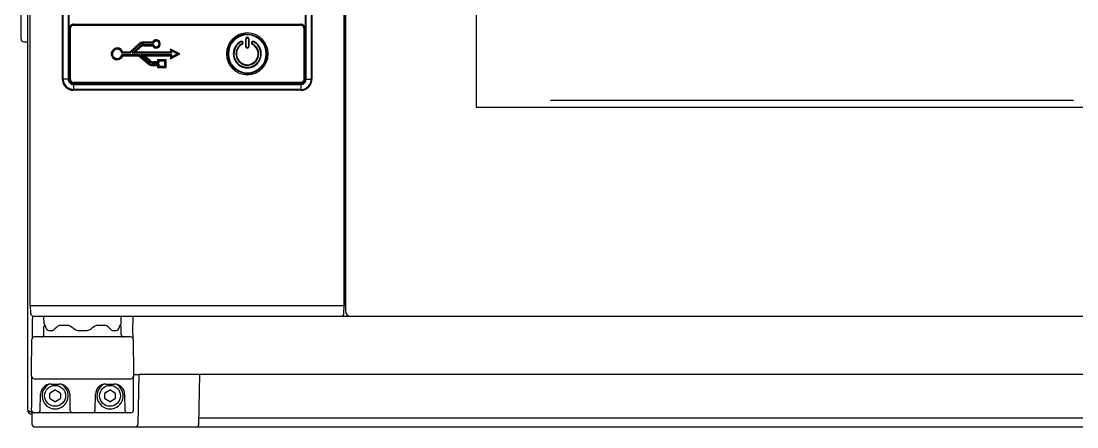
# Model space of a CAD drawing. Header units: millimetres. Extents: x -16733 to -11990, y 4098 to 7122.
# Drawn here: x -13988.5 to -13584.8, y 5611.4 to 5766.7 of the extents above; entities that cross this region are included whole.
import ezdxf

# ---------------------------------------------------------------- set-up
doc = ezdxf.new("R2010")
doc.units = ezdxf.units.MM
doc.header["$LTSCALE"] = 346.5
doc.layers.get('0').update_dxf_attribs({"linetype": 'CONTINUOUS'})
doc.layers.add('GEOM', color=7, linetype='CONTINUOUS')

msp = doc.modelspace()

# ---------------------------------------------------------------- linework, layer by layer
at = {"color": 7, "linetype": 'Continuous'}
for p, q in [((-13986.04, 6016.1), (-13986.04, 5618)), ((-13985.04, 5657.8), (-13985.04, 6013.8)), ((-13865.04, 5657.8), (-13865.04, 6013.8)), ((-13864.54, 6015.8), (-13864.54, 5655.8)), ((-13814.54, 5937.8), (-13814.54, 5733.8)), ((-13865.04, 5769.8), (-13865.04, 5657.8)), ((-13814.54, 5733.8), (-13557.54, 5733.8)), ((-13985.04, 5657.8), (-13865.04, 5657.8)), ((-13984.88, 5654.79), (-13984.91, 5657.8)), ((-13983.53, 5657.8), (-13865.04, 5657.8)), ((-13865.09, 5654.78), (-13865.04, 5657.8)), ((-13984.25, 5653.87), (-13984.27, 5651.65)), ((-13983.88, 5653.8), (-13388.09, 5653.8)), ((-13979.74, 5650.79), (-13979.79, 5653.8)), ((-13950.34, 5650.79), (-13950.29, 5653.8)), ((-13945.83, 5653.8), (-13945.8, 5650.78)), ((-13984.3, 5648.95), (-13984.31, 5647.82)), ((-13984.29, 5650.24), (-13984.3, 5648.95)), ((-13984.27, 5651.65), (-13984.29, 5650.24)), ((-13979.79, 5648.3), (-13979.79, 5649.8)), ((-13979.44, 5650.33), (-13979.42, 5650.27)), ((-13979.36, 5650.14), (-13979.32, 5650.03)), ((-13979.03, 5649.31), (-13978.88, 5649)), ((-13978.88, 5649), (-13978.67, 5648.67)), ((-13978.88, 5649), (-13978.88, 5649)), ((-13978.67, 5648.67), (-13978.31, 5648.39)), ((-13976.05, 5648.49), (-13976.05, 5648.49)), ((-13955.57, 5649.92), (-13955.74, 5650.05)), ((-13955.09, 5649.5), (-13955.57, 5649.92)), ((-13954.04, 5648.49), (-13954.04, 5648.49)), ((-13951.2, 5649), (-13951.06, 5649.3)), ((-13951.2, 5649), (-13951.2, 5649)), ((-13950.65, 5650.3), (-13950.6, 5650.41)), ((-13950.6, 5650.41), (-13950.58, 5650.43)), ((-13950.29, 5648.3), (-13950.29, 5649.8)), ((-13945.79, 5649.6), (-13945.8, 5650.78)), ((-13945.78, 5648.53), (-13945.79, 5649.6)), ((-13945.76, 5647.37), (-13945.78, 5648.53)), ((-13984.54, 5631.8), (-13984.43, 5644.81)), ((-13984.34, 5645.54), (-13984.35, 5645.17)), ((-13984.32, 5646.87), (-13984.34, 5646.11)), ((-13984.34, 5646.11), (-13984.34, 5645.54)), ((-13984.31, 5647.82), (-13984.32, 5646.87)), ((-13946.65, 5645.8), (-13983.43, 5645.8)), ((-13979.79, 5646.8), (-13979.79, 5648.3)), ((-13978.31, 5648.39), (-13977.91, 5648.3)), ((-13977.91, 5648.3), (-13976.4, 5648.3)), ((-13976.32, 5648.31), (-13976.4, 5648.3)), ((-13966.87, 5648.34), (-13966.34, 5648.3)), ((-13966.34, 5648.3), (-13963.74, 5648.3)), ((-13963.74, 5648.3), (-13963.23, 5648.34)), ((-13953.68, 5648.3), (-13953.77, 5648.31)), ((-13953.69, 5648.3), (-13952.18, 5648.3)), ((-13952.18, 5648.3), (-13951.78, 5648.39)), ((-13950.29, 5646.8), (-13950.29, 5648.3)), ((-13945.75, 5646.6), (-13945.76, 5647.37)), ((-13945.75, 5645.98), (-13945.75, 5646.6)), ((-13945.74, 5645.5), (-13945.75, 5645.98)), ((-13945.73, 5645.17), (-13945.74, 5645.5)), ((-13945.65, 5644.81), (-13945.54, 5631.8)), ((-13984.52, 5630.73), (-13984.54, 5631.8)), ((-13984.54, 5630.78), (-13984.54, 5618.8)), ((-13984.52, 5630.67), (-13984.52, 5630.73)), ((-13983.52, 5629.8), (-13946.56, 5629.8)), ((-13945.54, 5631.8), (-13945.56, 5630.73)), ((-13945.56, 5630.73), (-13945.56, 5630.67)), ((-13945.55, 5631.4), (-13943.54, 5631.4)), ((-13945.54, 5618.8), (-13945.54, 5630.78)), ((-13943.54, 5631.4), (-13943.87, 5612.38)), ((-13428.54, 5631.4), (-13943.54, 5631.4)), ((-13920.52, 5612.38), (-13920.19, 5631.4)), ((-13977.29, 5624.6), (-13975.79, 5625.46)), ((-13977.11, 5627.8), (-13973.97, 5627.8)), ((-13975.29, 5625.46), (-13973.79, 5624.6)), ((-13956.29, 5624.6), (-13954.79, 5625.46)), ((-13956.11, 5627.8), (-13952.97, 5627.8)), ((-13954.29, 5625.46), (-13952.79, 5624.6)), ((-13981.22, 5617.78), (-13981.11, 5623.87)), ((-13977.54, 5622.43), (-13977.54, 5624.16)), ((-13975.79, 5621.13), (-13977.29, 5622)), ((-13973.79, 5622), (-13975.29, 5621.13)), ((-13973.54, 5624.16), (-13973.54, 5622.43)), ((-13969.97, 5623.87), (-13969.87, 5617.78)), ((-13960.22, 5617.78), (-13960.11, 5623.87)), ((-13956.54, 5622.43), (-13956.54, 5624.16)), ((-13954.79, 5621.13), (-13956.29, 5622)), ((-13952.79, 5622), (-13954.29, 5621.13)), ((-13952.54, 5624.16), (-13952.54, 5622.43)), ((-13948.97, 5623.87), (-13948.87, 5617.78)), ((-13984.52, 5617.78), (-13984.54, 5618.8)), ((-13984.41, 5616.87), (-13984.38, 5612.39)), ((-13983.52, 5616.8), (-13984.24, 5616.8)), ((-13983.56, 5616.8), (-13983.52, 5616.8)), ((-13968.9, 5616.8), (-13983.52, 5616.8)), ((-13968.89, 5616.8), (-13970.37, 5616.8)), ((-13947.9, 5616.8), (-13968.87, 5616.8)), ((-13959.72, 5616.8), (-13961.22, 5616.8)), ((-13948.44, 5616.8), (-13949.37, 5616.8)), ((-13946.56, 5616.8), (-13947.87, 5616.8)), ((-13945.56, 5617.78), (-13945.54, 5618.8)), ((-13945.56, 5617.78), (-13945.56, 5617.78)), ((-13451.6, 5614.8), (-13920.48, 5614.8)), ((-13983.38, 5611.4), (-13921.52, 5611.4)), ((-13921.52, 5611.4), (-13450.56, 5611.4))]:
    msp.add_line(p, q, dxfattribs=at)
at = {"color": 9, "linetype": 'Continuous'}
for p, q in [((-13972.71, 5744.47), (-13972.71, 5924.32)), ((-13972.49, 5744.48), (-13972.49, 5924.31)), ((-13970.53, 5924.31), (-13970.53, 5744.48)), ((-13970.25, 5924.31), (-13970.25, 5744.48)), ((-13879.83, 5744.48), (-13879.83, 5924.31)), ((-13879.56, 5744.48), (-13879.56, 5924.31)), ((-13877.6, 5924.31), (-13877.6, 5744.48)), ((-13877.37, 5924.32), (-13877.37, 5744.47)), ((-13970.15, 5744.44), (-13970.15, 5763.85)), ((-13970.15, 5763.85), (-13969.9, 5763.85)), ((-13969.9, 5744.44), (-13969.9, 5763.85)), ((-13969.9, 5763.85), (-13969.81, 5763.77)), ((-13969.79, 5763.77), (-13969.81, 5763.77)), ((-13969.81, 5763.65), (-13969.81, 5763.77)), ((-13969.81, 5744.65), (-13969.81, 5763.65)), ((-13969.74, 5763.77), (-13969.79, 5763.77)), ((-13968.5, 5765.5), (-13881.59, 5765.5)), ((-13968.5, 5765.5), (-13968.5, 5765.25)), ((-13968.5, 5765.25), (-13968.41, 5765.16)), ((-13968.5, 5765.25), (-13881.59, 5765.25)), ((-13968.41, 5765.14), (-13968.41, 5765.16)), ((-13968.41, 5765.16), (-13968.24, 5765.16)), ((-13968.41, 5765.13), (-13968.41, 5765.14)), ((-13968.24, 5765.16), (-13881.84, 5765.16)), ((-13881.84, 5765.16), (-13881.67, 5765.16)), ((-13881.59, 5765.25), (-13881.67, 5765.16)), ((-13881.67, 5765.14), (-13881.67, 5765.16)), ((-13881.67, 5765.13), (-13881.67, 5765.14)), ((-13881.59, 5765.5), (-13881.59, 5765.25)), ((-13880.34, 5763.77), (-13880.29, 5763.77)), ((-13880.29, 5763.77), (-13880.27, 5763.77)), ((-13880.19, 5763.85), (-13880.27, 5763.77)), ((-13880.27, 5763.77), (-13880.27, 5763.65)), ((-13880.27, 5763.65), (-13880.27, 5744.65)), ((-13879.94, 5763.85), (-13880.19, 5763.85)), ((-13880.19, 5763.85), (-13880.19, 5744.44)), ((-13879.94, 5763.85), (-13879.94, 5744.44)), ((-13972.71, 5744.47), (-13972.72, 5744.46)), ((-13971.29, 5744.48), (-13972.49, 5744.48)), ((-13970.53, 5744.48), (-13971.29, 5744.48)), ((-13970.25, 5744.48), (-13970.53, 5744.48)), ((-13970.15, 5744.44), (-13969.9, 5744.44)), ((-13969.9, 5744.44), (-13969.81, 5744.53)), ((-13969.81, 5744.53), (-13969.81, 5744.65)), ((-13969.79, 5744.53), (-13969.81, 5744.53)), ((-13969.74, 5744.53), (-13969.79, 5744.53)), ((-13968.5, 5743.04), (-13968.41, 5743.13)), ((-13968.5, 5742.79), (-13968.5, 5743.04)), ((-13881.59, 5743.04), (-13968.5, 5743.04)), ((-13881.59, 5742.79), (-13968.5, 5742.79)), ((-13968.46, 5742.69), (-13881.62, 5742.69)), ((-13968.46, 5742.69), (-13968.46, 5742.44)), ((-13968.46, 5742.41), (-13968.46, 5741.9)), ((-13968.46, 5742.41), (-13881.63, 5742.41)), ((-13968.46, 5741.9), (-13968.46, 5740.45)), ((-13968.41, 5743.17), (-13968.41, 5743.15)), ((-13968.41, 5743.15), (-13968.41, 5743.13)), ((-13968.24, 5743.13), (-13968.41, 5743.13)), ((-13881.84, 5743.13), (-13968.24, 5743.13)), ((-13881.67, 5743.13), (-13881.84, 5743.13)), ((-13881.67, 5743.17), (-13881.67, 5743.15)), ((-13881.67, 5743.15), (-13881.67, 5743.13)), ((-13881.59, 5743.04), (-13881.67, 5743.13)), ((-13881.62, 5742.69), (-13881.63, 5742.41)), ((-13881.63, 5742.41), (-13881.63, 5741.9)), ((-13881.63, 5741.9), (-13881.63, 5740.45)), ((-13881.59, 5742.79), (-13881.59, 5743.04)), ((-13880.34, 5744.53), (-13880.29, 5744.53)), ((-13880.29, 5744.53), (-13880.27, 5744.53)), ((-13880.27, 5744.65), (-13880.27, 5744.53)), ((-13880.19, 5744.44), (-13880.27, 5744.53)), ((-13879.94, 5744.44), (-13880.19, 5744.44)), ((-13879.83, 5744.48), (-13879.59, 5744.48)), ((-13879.56, 5744.48), (-13878.79, 5744.48)), ((-13878.79, 5744.48), (-13877.6, 5744.48)), ((-13877.37, 5744.47), (-13877.36, 5744.46)), ((-13881.62, 5740.23), (-13968.47, 5740.23)), ((-13968.47, 5740.23), (-13968.47, 5740.22)), ((-13881.63, 5740.45), (-13968.46, 5740.45)), ((-13881.62, 5740.23), (-13881.61, 5740.22))]:
    msp.add_line(p, q, dxfattribs=at)
at = {"color": 2, "linetype": 'Continuous'}
msp.add_line((-13786.04, 5736.4), (-13586.04, 5736.4), dxfattribs=at)
at = {"color": 9, "linetype": 'Continuous'}
for points in [[(-13968.46, 5742.69), (-13968.46, 5742.59), (-13968.46, 5742.5), (-13968.46, 5742.41)], [(-13879.83, 5744.48), (-13879.73, 5744.48), (-13879.64, 5744.48), (-13879.56, 5744.48)]]:
    msp.add_lwpolyline(points, dxfattribs=at)
at = {"color": 7, "linetype": 'Continuous'}
for points in [[(-13979.49, 5650.42), (-13979.5, 5650.44), (-13979.48, 5650.41)], [(-13979.48, 5650.41), (-13979.43, 5650.31), (-13979.36, 5650.14)], [(-13979.32, 5650.03), (-13979.21, 5649.74), (-13979.03, 5649.31)], [(-13976.05, 5648.49), (-13976.14, 5648.41), (-13976.32, 5648.31)], [(-13974.51, 5649.92), (-13975, 5649.49), (-13975.61, 5648.91), (-13976.05, 5648.49)], [(-13973.53, 5650.3), (-13973.94, 5650.24), (-13974.35, 5650.05), (-13974.51, 5649.92)], [(-13968.01, 5648.81), (-13967.57, 5648.56), (-13966.87, 5648.34)], [(-13963.23, 5648.34), (-13962.53, 5648.55), (-13962.07, 5648.81)], [(-13955.74, 5650.05), (-13956.14, 5650.24), (-13956.56, 5650.3)], [(-13954.04, 5648.49), (-13954.48, 5648.93), (-13955.09, 5649.5)], [(-13953.77, 5648.31), (-13953.95, 5648.41), (-13954.04, 5648.49)], [(-13951.78, 5648.39), (-13951.42, 5648.67), (-13951.2, 5649)], [(-13951.06, 5649.3), (-13950.87, 5649.73), (-13950.76, 5650.03)], [(-13950.76, 5650.03), (-13950.72, 5650.13), (-13950.65, 5650.3)]]:
    msp.add_lwpolyline(points, dxfattribs=at)
for points in [[(-13973.53, 5650.3), (-13970.78, 5650.3, -0.153487), (-13969.64, 5649.94), (-13969.02, 5649.51), (-13968.44, 5649.1), (-13968.01, 5648.81)], [(-13962.07, 5648.81), (-13961.66, 5649.09), (-13961.07, 5649.5), (-13960.44, 5649.94, -0.15347), (-13959.3, 5650.3), (-13956.55, 5650.3)]]:
    msp.add_lwpolyline(points, format="xyb", dxfattribs=at)
for centre in [(-13975.54, 5623.3), (-13954.54, 5623.3)]:
    msp.add_circle(centre, 4, dxfattribs=at)
at = {"color": 9, "linetype": 'Continuous'}
for centre, radius, start, end in [((-13968.5, 5763.85), 1.65, 89.9858, 180.0142), ((-13968.49, 5763.85), 1.41, 165.3672, 179.9758), ((-13968.41, 5763.75), 1.41, 90.0882, 108.9329), ((-13968.5, 5763.85), 1.41, 90.0108, 103.7349), ((-13902.04, 5754.15), 8, 0, 180), ((-13881.68, 5763.76), 1.41, 73.6062, 89.9341), ((-13881.58, 5763.85), 1.65, 359.9858, 90.0142), ((-13881.59, 5763.84), 1.41, 75.3672, 89.9758), ((-13881.68, 5763.76), 1.41, 0.0882, 18.9329), ((-13881.59, 5763.85), 1.41, 0.0108, 13.7349), ((-13902.04, 5754.15), 7.25, 0, 180), ((-13902.04, 5754.15), 8, 180, 0), ((-13902.04, 5754.15), 7.25, 180, 0), ((-13968.47, 5744.48), 4.24, 180.0409, 182.4762), ((-13968.45, 5744.48), 4.26, 182.4816, 192.0374), ((-13968.46, 5744.48), 4.25, 192.0486, 197.3202), ((-13968.45, 5744.48), 4.26, 197.3361, 208.4073), ((-13968.46, 5744.49), 4.03, 180.0459, 188.9808), ((-13968.45, 5744.49), 4.03, 188.9758, 241.0408), ((-13968.46, 5744.48), 4.26, 208.4228, 214.2541), ((-13968.46, 5744.48), 4.25, 214.2566, 221.0508), ((-13968.46, 5744.48), 4.26, 221.0569, 227.9454), ((-13968.5, 5744.44), 1.65, 179.9858, 270.0142), ((-13968.49, 5744.44), 1.41, 180.0108, 193.7349), ((-13968.4, 5744.53), 1.41, 180.0882, 198.9329), ((-13968.5, 5744.45), 1.41, 255.3672, 269.9758), ((-13968.41, 5744.54), 1.41, 253.6062, 269.9341), ((-13881.68, 5744.54), 1.41, 270.0882, 288.9329), ((-13881.58, 5744.44), 1.65, 269.9858, 0.0142), ((-13881.59, 5744.45), 1.41, 270.0108, 283.7349), ((-13881.63, 5744.49), 4.03, 278.9758, 351.4052), ((-13881.59, 5744.44), 1.41, 345.3672, 359.9758), ((-13881.63, 5744.48), 4.26, 311.0569, 317.9454), ((-13881.62, 5744.48), 4.25, 317.9545, 324.2272), ((-13881.62, 5744.48), 4.26, 324.2295, 333.0203), ((-13881.63, 5744.48), 4.26, 333.0369, 342.8276), ((-13881.63, 5744.49), 4.03, 351.3986, 359.9555), ((-13881.62, 5744.48), 4.25, 342.8415, 348.0475), ((-13881.63, 5744.48), 4.26, 348.0579, 357.663), ((-13881.61, 5744.48), 4.24, 357.6693, 359.9597), ((-13968.46, 5744.48), 4.25, 227.9545, 234.2272), ((-13968.46, 5744.48), 4.26, 234.2295, 243.0203), ((-13968.46, 5744.48), 4.26, 243.0369, 252.8276), ((-13968.46, 5744.48), 4.25, 252.8415, 258.0475), ((-13968.46, 5744.48), 4.26, 258.0579, 267.663), ((-13968.45, 5744.48), 4.03, 261.3986, 269.9555), ((-13968.46, 5744.47), 4.24, 267.6693, 269.9597), ((-13881.63, 5744.48), 4.03, 270.0459, 278.9808), ((-13881.62, 5744.47), 4.24, 270.0409, 272.4762), ((-13881.62, 5744.48), 4.26, 272.4816, 282.0374), ((-13881.62, 5744.48), 4.25, 282.0486, 287.3202), ((-13881.62, 5744.48), 4.26, 287.3361, 298.4073), ((-13881.62, 5744.48), 4.26, 298.4228, 304.2541), ((-13881.62, 5744.48), 4.25, 304.2566, 311.0508)]:
    msp.add_arc(centre, radius, start, end, dxfattribs=at)
at = {"color": 7, "linetype": 'Continuous'}
for centre, radius, start, end in [((-13902.04, 5754.15), 7.5, 0, 168.75), ((-13902.04, 5754.15), 7.5, 0, 168.75), ((-13902.04, 5754.15), 7.5, 168.75, 180), ((-13902.04, 5754.15), 7.5, 168.75, 180), ((-13902.04, 5754.15), 7.5, 180, 348.75), ((-13902.04, 5754.15), 7.5, 348.75, 0), ((-13902.04, 5754.15), 7.5, 348.75, 0), ((-13983.88, 5654.8), 1, 180.5, 270), ((-13866.09, 5654.8), 1, 270, 359), ((-13862.54, 5655.8), 2, 180, 270), ((-13979.29, 5649.8), 0.5, 105.0723, 180), ((-13979.24, 5650.8), 0.5, 182.9802, 243.6709), ((-13950.79, 5649.8), 0.5, 0, 74.9381), ((-13950.84, 5650.8), 0.5, 296.3289, 359), ((-13983.43, 5644.8), 1, 90, 179.5), ((-13980.79, 5646.8), 1, 270, 0), ((-13949.29, 5646.8), 1, 180, 270), ((-13946.65, 5644.8), 1, 0.5, 90), ((-13983.52, 5630.8), 1, 181, 270), ((-13946.56, 5630.8), 1, 270, 359), ((-13977.11, 5623.8), 4, 90, 179), ((-13975.54, 5623.3), 5, 116.5806, 63.389), ((-13977.04, 5624.16), 0.5, 120, 180), ((-13975.54, 5625.03), 0.5, 60, 120), ((-13973.97, 5623.8), 4, 1, 90), ((-13974.04, 5624.16), 0.5, 0, 60), ((-13956.11, 5623.8), 4, 90, 179), ((-13954.54, 5623.3), 5, 116.5806, 63.389), ((-13956.04, 5624.16), 0.5, 120, 180), ((-13954.54, 5625.03), 0.5, 60, 120), ((-13952.97, 5623.8), 4, 1, 90), ((-13953.04, 5624.16), 0.5, 0, 60), ((-13977.04, 5622.43), 0.5, 180, 240), ((-13975.54, 5621.57), 0.5, 240, 300), ((-13974.04, 5622.43), 0.5, 300, 0), ((-13956.04, 5622.43), 0.5, 180, 240), ((-13954.54, 5621.57), 0.5, 240, 300), ((-13953.04, 5622.43), 0.5, 300, 0), ((-13984.24, 5618), 1.8, 180, 264.6602), ((-13983.52, 5617.8), 1, 181, 267.9321), ((-13983.52, 5617.8), 1.01, 258.7666, 266.3113), ((-13983.52, 5617.78), 0.986, 266.321, 269.9939), ((-13982.22, 5617.8), 1, 270, 359), ((-13968.87, 5617.8), 1, 181, 270), ((-13961.22, 5617.8), 1, 270, 359), ((-13947.87, 5617.8), 1, 181, 270), ((-13946.56, 5617.8), 1, 270, 359), ((-13983.38, 5612.4), 1, 180.5, 270), ((-13944.87, 5612.4), 1, 270, 359), ((-13921.52, 5612.4), 1, 270, 359)]:
    msp.add_arc(centre, radius, start, end, dxfattribs=at)
for centre, major_axis, start_param, end_param in [((-13968.47, 5744.47), (3.01, 3.01), 2.356803, 2.618472), ((-13968.47, 5744.47), (3.01, 3.01), 2.618472, 3.664713), ((-13881.61, 5744.47), (-3.01, 3.01), 2.618472, 3.664713), ((-13881.61, 5744.47), (-3.01, 3.01), 3.664713, 3.926382), ((-13968.47, 5744.47), (3.01, 3.01), 3.664713, 3.926382), ((-13881.61, 5744.47), (-3.01, 3.01), 2.356803, 2.618472)]:
    msp.add_ellipse(centre, major_axis=major_axis, ratio=0.998783, start_param=start_param, end_param=end_param, dxfattribs=at)
at = {"color": 9, "linetype": 'Continuous'}
for points in [[(-13969.85, 5764.21), (-13969.73, 5764.67), (-13969.29, 5765.1), (-13968.83, 5765.21)], [(-13969.81, 5763.77), (-13969.81, 5763.97), (-13969.76, 5764.18), (-13969.67, 5764.36)], [(-13969.67, 5764.36), (-13969.52, 5764.69), (-13969.21, 5764.97), (-13968.86, 5765.09)], [(-13881.28, 5765.11), (-13880.87, 5764.99), (-13880.49, 5764.62), (-13880.35, 5764.22)], [(-13881.23, 5765.21), (-13880.77, 5765.09), (-13880.34, 5764.65), (-13880.23, 5764.19)], [(-13968.85, 5743.09), (-13969.31, 5743.21), (-13969.74, 5743.64), (-13969.86, 5744.11)], [(-13968.8, 5743.19), (-13969.21, 5743.31), (-13969.59, 5743.67), (-13969.73, 5744.07)], [(-13880.23, 5744.09), (-13880.35, 5743.62), (-13880.79, 5743.2), (-13881.25, 5743.08)], [(-13880.41, 5743.93), (-13880.56, 5743.61), (-13880.87, 5743.33), (-13881.22, 5743.21)], [(-13880.27, 5744.53), (-13880.27, 5744.33), (-13880.32, 5744.12), (-13880.41, 5743.93)], [(-13969.06, 5740.5), (-13969.53, 5740.57), (-13969.99, 5740.73), (-13970.41, 5740.96)]]:
    msp.add_open_spline(points, degree=3, dxfattribs=at)
for points, knots in [([(-13972.71, 5744.47), (-13972.71, 5744.48), (-13972.63, 5744.47), (-13972.56, 5744.48), (-13972.49, 5744.48)], [0, 0, 0, 0, 0.081765, 1, 1, 1, 1]), ([(-13970.53, 5744.48), (-13970.53, 5743.95), (-13970.08, 5742.86), (-13968.98, 5742.41), (-13968.46, 5742.41)], [0, 0, 0, 0, 0.500075, 1, 1, 1, 1]), ([(-13970.25, 5744.48), (-13970.26, 5744.02), (-13969.87, 5743.07), (-13968.92, 5742.68), (-13968.46, 5742.69)], [0, 0, 0, 0, 0.500075, 1, 1, 1, 1]), ([(-13881.63, 5742.41), (-13881.1, 5742.41), (-13880, 5742.86), (-13879.56, 5743.95), (-13879.56, 5744.48)], [0, 0, 0, 0, 0.500075, 1, 1, 1, 1]), ([(-13881.62, 5742.69), (-13881.17, 5742.68), (-13880.21, 5743.07), (-13879.83, 5744.02), (-13879.83, 5744.48)], [0, 0, 0, 0, 0.500075, 1, 1, 1, 1]), ([(-13877.37, 5744.47), (-13877.39, 5744.49), (-13877.47, 5744.47), (-13877.54, 5744.48), (-13877.6, 5744.48)], [0, 0, 0, 0, 0.284532, 1, 1, 1, 1]), ([(-13968.47, 5740.23), (-13968.45, 5740.24), (-13968.47, 5740.33), (-13968.46, 5740.4), (-13968.46, 5740.45)], [0, 0, 0, 0, 0.284532, 1, 1, 1, 1]), ([(-13881.62, 5740.23), (-13881.62, 5740.23), (-13881.62, 5740.31), (-13881.62, 5740.38), (-13881.63, 5740.45)], [0, 0, 0, 0, 0.081765, 1, 1, 1, 1])]:
    msp.add_open_spline(points, degree=3, knots=knots, dxfattribs=at)
at = {"color": 7, "linetype": 'Continuous'}
msp.add_open_spline([(-13984.24, 5616.8), (-13984.47, 5616.9), (-13984.81, 5617.04), (-13985.23, 5617.24), (-13985.5, 5617.39), (-13985.73, 5617.53), (-13985.9, 5617.68), (-13986.01, 5617.83), (-13986.04, 5617.95), (-13986.04, 5618)], degree=3, knots=[0, 0, 0, 0, 0.335785, 0.490301, 0.629473, 0.749907, 0.850007, 0.93119, 1, 1, 1, 1], dxfattribs=at)
at = {"layer": 'GEOM', "color": 7, "linetype": 'Continuous'}
for p, q in [((-13988.54, 5759.8), (-13988.54, 5853.8)), ((-13969.74, 5763.65), (-13969.74, 5744.65)), ((-13881.84, 5765.15), (-13968.24, 5765.15)), ((-13880.34, 5744.65), (-13880.34, 5763.65)), ((-13987.54, 5758.8), (-13986.04, 5758.8)), ((-13902.54, 5759.12), (-13902.54, 5759.9)), ((-13902.54, 5756.9), (-13902.54, 5759.12)), ((-13901.54, 5759.9), (-13901.54, 5759.12)), ((-13901.54, 5759.12), (-13901.54, 5756.9)), ((-13946.93, 5754.61), (-13947.02, 5754.84)), ((-13946.93, 5754.61), (-13946.85, 5754.38)), ((-13945.52, 5754.61), (-13946.12, 5754.38)), ((-13945.52, 5754.61), (-13944.92, 5754.84)), ((-13943.39, 5753.67), (-13943.47, 5753.44)), ((-13943.39, 5753.67), (-13943.3, 5753.9)), ((-13941.97, 5753.67), (-13942.57, 5753.9)), ((-13941.97, 5753.67), (-13941.37, 5753.44)), ((-13931.25, 5755.63), (-13931.47, 5756)), ((-13931.25, 5754.61), (-13931.47, 5754.84)), ((-13931.25, 5753.67), (-13931.47, 5753.44)), ((-13931.25, 5755.63), (-13931.02, 5755.25)), ((-13931.25, 5754.61), (-13931.02, 5754.38)), ((-13931.25, 5753.67), (-13931.02, 5753.9)), ((-13928.38, 5754.15), (-13928.88, 5754.15)), ((-13928.38, 5754.15), (-13927.88, 5754.15)), ((-13936.1, 5751.62), (-13936.33, 5751.85)), ((-13936.1, 5750.87), (-13936.33, 5751.1)), ((-13936.1, 5749.93), (-13936.33, 5749.7)), ((-13936.1, 5751.62), (-13935.88, 5751.39)), ((-13936.1, 5750.87), (-13935.88, 5750.64)), ((-13936.1, 5749.93), (-13935.88, 5750.16)), ((-13936.1, 5749.18), (-13935.88, 5749.41)), ((-13933.36, 5751.62), (-13933.59, 5751.39)), ((-13933.36, 5749.18), (-13933.59, 5749.41)), ((-13933.36, 5751.62), (-13933.13, 5751.85)), ((-13931.25, 5752.66), (-13931.47, 5752.28)), ((-13931.25, 5752.66), (-13931.02, 5753.03)), ((-13936.1, 5749.18), (-13936.33, 5748.95)), ((-13933.36, 5749.18), (-13933.13, 5748.95)), ((-13968.24, 5743.15), (-13881.84, 5743.15))]:
    msp.add_line(p, q, dxfattribs=at)
at = {"layer": 'GEOM', "color": 9, "linetype": 'Continuous'}
for p, q in [((-13943.41, 5758.07), (-13947.02, 5754.84)), ((-13943.25, 5757.9), (-13946.93, 5754.61)), ((-13943.1, 5757.73), (-13946.85, 5754.38)), ((-13943.41, 5758.07), (-13943.25, 5757.9)), ((-13943.1, 5757.73), (-13943.25, 5757.9)), ((-13941.91, 5758.65), (-13941.91, 5758.42)), ((-13938.23, 5758.65), (-13941.91, 5758.65)), ((-13941.91, 5758.19), (-13941.91, 5758.42)), ((-13938.08, 5758.42), (-13941.91, 5758.42)), ((-13937.92, 5758.19), (-13941.91, 5758.19)), ((-13941.56, 5757.71), (-13941.56, 5757.48)), ((-13941.56, 5757.71), (-13937.92, 5757.71)), ((-13941.56, 5757.25), (-13941.56, 5757.48)), ((-13941.56, 5757.48), (-13938.08, 5757.48)), ((-13904.51, 5758.89), (-13904.47, 5758.8)), ((-13904.42, 5758.72), (-13904.47, 5758.8)), ((-13904.05, 5758.01), (-13904, 5757.92)), ((-13903.96, 5757.83), (-13904, 5757.92)), ((-13902.64, 5756.9), (-13902.64, 5759.9)), ((-13902.64, 5759.9), (-13902.54, 5759.9)), ((-13902.44, 5759.9), (-13902.54, 5759.9)), ((-13902.44, 5756.9), (-13902.44, 5759.9)), ((-13901.64, 5759.9), (-13901.54, 5759.9)), ((-13901.64, 5759.9), (-13901.64, 5756.9)), ((-13901.44, 5759.9), (-13901.54, 5759.9)), ((-13901.44, 5759.9), (-13901.44, 5756.9)), ((-13900.12, 5757.83), (-13900.08, 5757.92)), ((-13900.03, 5758.01), (-13900.08, 5757.92)), ((-13899.66, 5758.72), (-13899.62, 5758.8)), ((-13899.57, 5758.89), (-13899.62, 5758.8)), ((-13946.85, 5754.38), (-13950.05, 5754.38)), ((-13950.05, 5753.9), (-13943.3, 5753.9)), ((-13946.93, 5754.61), (-13949.86, 5754.61)), ((-13949.86, 5753.67), (-13943.39, 5753.67)), ((-13949.69, 5753.44), (-13943.47, 5753.44)), ((-13947.02, 5754.84), (-13949.68, 5754.84)), ((-13946.12, 5754.38), (-13943.03, 5757.14)), ((-13931.02, 5754.38), (-13946.12, 5754.38)), ((-13945.52, 5754.61), (-13942.88, 5756.97)), ((-13931.25, 5754.61), (-13945.52, 5754.61)), ((-13944.92, 5754.84), (-13942.73, 5756.8)), ((-13931.47, 5754.84), (-13944.92, 5754.84)), ((-13943.47, 5753.44), (-13939.91, 5750.27)), ((-13943.39, 5753.67), (-13939.76, 5750.44)), ((-13943.3, 5753.9), (-13939.61, 5750.61)), ((-13943.03, 5757.14), (-13942.88, 5756.97)), ((-13942.73, 5756.8), (-13942.88, 5756.97)), ((-13942.57, 5753.9), (-13931.02, 5753.9)), ((-13939.54, 5751.2), (-13942.57, 5753.9)), ((-13939.39, 5751.37), (-13941.97, 5753.67)), ((-13941.97, 5753.67), (-13931.25, 5753.67)), ((-13941.56, 5757.25), (-13938.23, 5757.25)), ((-13939.24, 5751.54), (-13941.37, 5753.44)), ((-13941.37, 5753.44), (-13931.47, 5753.44)), ((-13927.88, 5754.15), (-13931.47, 5756)), ((-13931.47, 5756), (-13931.47, 5754.84)), ((-13931.47, 5752.28), (-13927.88, 5754.15)), ((-13931.47, 5753.44), (-13931.47, 5752.28)), ((-13931.25, 5755.63), (-13931.25, 5754.61)), ((-13928.38, 5754.15), (-13931.25, 5755.63)), ((-13931.25, 5752.66), (-13928.38, 5754.15)), ((-13931.25, 5753.67), (-13931.25, 5752.66)), ((-13931.02, 5755.25), (-13931.02, 5754.38)), ((-13928.88, 5754.15), (-13931.02, 5755.25)), ((-13931.02, 5753.03), (-13928.88, 5754.15)), ((-13931.02, 5753.9), (-13931.02, 5753.03)), ((-13902.64, 5756.9), (-13902.54, 5756.9)), ((-13902.44, 5756.9), (-13902.54, 5756.9)), ((-13901.64, 5756.9), (-13901.54, 5756.9)), ((-13901.44, 5756.9), (-13901.54, 5756.9)), ((-13939.91, 5750.27), (-13939.76, 5750.44)), ((-13939.61, 5750.61), (-13939.76, 5750.44)), ((-13939.54, 5751.2), (-13939.39, 5751.37)), ((-13939.24, 5751.54), (-13939.39, 5751.37)), ((-13938.41, 5750.16), (-13938.41, 5749.93)), ((-13938.41, 5750.16), (-13935.88, 5750.16)), ((-13938.41, 5749.93), (-13936.1, 5749.93)), ((-13938.41, 5749.7), (-13938.41, 5749.93)), ((-13938.41, 5749.7), (-13936.33, 5749.7)), ((-13936.33, 5751.1), (-13938.07, 5751.1)), ((-13938.07, 5751.1), (-13938.07, 5750.87)), ((-13938.07, 5750.64), (-13938.07, 5750.87)), ((-13936.1, 5750.87), (-13938.07, 5750.87)), ((-13935.88, 5750.64), (-13938.07, 5750.64)), ((-13933.13, 5751.85), (-13936.33, 5751.85)), ((-13936.33, 5751.85), (-13936.33, 5751.1)), ((-13936.33, 5749.7), (-13936.33, 5748.95)), ((-13933.36, 5751.62), (-13936.1, 5751.62)), ((-13936.1, 5751.62), (-13936.1, 5750.87)), ((-13936.1, 5749.93), (-13936.1, 5749.18)), ((-13935.88, 5751.39), (-13935.88, 5750.64)), ((-13933.59, 5751.39), (-13935.88, 5751.39)), ((-13935.88, 5750.16), (-13935.88, 5749.41)), ((-13935.88, 5749.41), (-13933.59, 5749.41)), ((-13933.59, 5749.41), (-13933.59, 5751.39)), ((-13933.36, 5749.18), (-13933.36, 5751.62)), ((-13933.13, 5748.95), (-13933.13, 5751.85)), ((-13936.33, 5748.95), (-13933.13, 5748.95)), ((-13936.1, 5749.18), (-13933.36, 5749.18))]:
    msp.add_line(p, q, dxfattribs=at)
at = {"layer": 'GEOM', "color": 7, "linetype": 'Continuous'}
for points in [[(-13946.93, 5754.61), (-13946.95, 5754.67), (-13946.98, 5754.75), (-13947.02, 5754.84)], [(-13946.93, 5754.61), (-13946.91, 5754.56), (-13946.88, 5754.48), (-13946.85, 5754.38)], [(-13945.52, 5754.61), (-13945.57, 5754.59), (-13945.63, 5754.57), (-13945.69, 5754.55), (-13945.77, 5754.52), (-13945.85, 5754.49), (-13945.94, 5754.45), (-13946.03, 5754.42), (-13946.12, 5754.38)], [(-13945.52, 5754.61), (-13945.47, 5754.63), (-13945.41, 5754.65), (-13945.35, 5754.68), (-13945.28, 5754.71), (-13945.2, 5754.73), (-13945.11, 5754.77), (-13945.02, 5754.8), (-13944.92, 5754.84)], [(-13943.39, 5753.67), (-13943.41, 5753.62), (-13943.44, 5753.54), (-13943.47, 5753.44)], [(-13943.39, 5753.67), (-13943.37, 5753.72), (-13943.33, 5753.8), (-13943.3, 5753.9)], [(-13941.97, 5753.67), (-13942.02, 5753.69), (-13942.08, 5753.71), (-13942.14, 5753.74), (-13942.22, 5753.77), (-13942.3, 5753.8), (-13942.39, 5753.83), (-13942.49, 5753.87), (-13942.57, 5753.9)], [(-13941.97, 5753.67), (-13941.92, 5753.65), (-13941.86, 5753.63), (-13941.8, 5753.61), (-13941.73, 5753.58), (-13941.65, 5753.55), (-13941.56, 5753.52), (-13941.47, 5753.48), (-13941.37, 5753.44)], [(-13931.25, 5755.63), (-13931.27, 5755.67), (-13931.3, 5755.72), (-13931.34, 5755.78), (-13931.38, 5755.85), (-13931.43, 5755.92), (-13931.47, 5756)], [(-13931.25, 5754.61), (-13931.28, 5754.65), (-13931.34, 5754.7), (-13931.4, 5754.77), (-13931.47, 5754.84)], [(-13931.25, 5753.67), (-13931.28, 5753.63), (-13931.34, 5753.58), (-13931.4, 5753.52), (-13931.47, 5753.44)], [(-13931.25, 5755.63), (-13931.21, 5755.58), (-13931.18, 5755.51), (-13931.13, 5755.43), (-13931.07, 5755.34), (-13931.02, 5755.25)], [(-13931.25, 5754.61), (-13931.19, 5754.56), (-13931.11, 5754.48), (-13931.02, 5754.38)], [(-13931.25, 5753.67), (-13931.19, 5753.72), (-13931.11, 5753.8), (-13931.02, 5753.9)], [(-13928.38, 5754.15), (-13928.43, 5754.15), (-13928.5, 5754.15), (-13928.58, 5754.15), (-13928.67, 5754.15), (-13928.77, 5754.15), (-13928.88, 5754.15)], [(-13928.38, 5754.15), (-13928.33, 5754.15), (-13928.27, 5754.15), (-13928.21, 5754.15), (-13928.14, 5754.15), (-13928.06, 5754.15), (-13927.97, 5754.15), (-13927.88, 5754.15)], [(-13936.1, 5751.62), (-13936.14, 5751.66), (-13936.2, 5751.71), (-13936.26, 5751.77), (-13936.33, 5751.85)], [(-13936.1, 5750.87), (-13936.14, 5750.91), (-13936.2, 5750.96), (-13936.26, 5751.02), (-13936.33, 5751.1)], [(-13936.1, 5749.93), (-13936.14, 5749.89), (-13936.2, 5749.84), (-13936.26, 5749.77), (-13936.33, 5749.7)], [(-13936.1, 5751.62), (-13936.05, 5751.56), (-13935.97, 5751.49), (-13935.88, 5751.39)], [(-13936.1, 5750.87), (-13936.05, 5750.81), (-13935.97, 5750.74), (-13935.88, 5750.64)], [(-13936.1, 5749.93), (-13936.05, 5749.98), (-13935.97, 5750.06), (-13935.88, 5750.16)], [(-13936.1, 5749.18), (-13936.05, 5749.23), (-13935.97, 5749.31), (-13935.88, 5749.41)], [(-13933.36, 5751.62), (-13933.42, 5751.56), (-13933.5, 5751.49), (-13933.59, 5751.39)], [(-13933.36, 5749.18), (-13933.42, 5749.23), (-13933.5, 5749.31), (-13933.59, 5749.41)], [(-13933.36, 5751.62), (-13933.33, 5751.66), (-13933.27, 5751.71), (-13933.21, 5751.77), (-13933.13, 5751.85)], [(-13931.25, 5752.66), (-13931.27, 5752.62), (-13931.3, 5752.56), (-13931.34, 5752.5), (-13931.38, 5752.44), (-13931.43, 5752.36), (-13931.47, 5752.28)], [(-13931.25, 5752.66), (-13931.21, 5752.71), (-13931.18, 5752.77), (-13931.13, 5752.85), (-13931.07, 5752.94), (-13931.02, 5753.03)], [(-13936.1, 5749.18), (-13936.14, 5749.14), (-13936.2, 5749.09), (-13936.26, 5749.02), (-13936.33, 5748.95)], [(-13933.36, 5749.18), (-13933.33, 5749.14), (-13933.27, 5749.09), (-13933.21, 5749.02), (-13933.13, 5748.95)]]:
    msp.add_lwpolyline(points, dxfattribs=at)
for centre, radius, start, end in [((-13968.24, 5763.65), 1.5, 165, 180), ((-13968.24, 5763.65), 1.5, 150, 165), ((-13968.24, 5763.65), 1.5, 135, 150), ((-13968.24, 5763.65), 1.5, 120, 135), ((-13968.24, 5763.65), 1.5, 105, 120), ((-13968.24, 5763.65), 1.5, 90, 105), ((-13881.84, 5763.65), 1.5, 75, 90), ((-13881.84, 5763.65), 1.5, 60, 75), ((-13881.84, 5763.65), 1.5, 45, 60), ((-13881.84, 5763.65), 1.5, 30, 45), ((-13881.84, 5763.65), 1.5, 15, 30), ((-13881.84, 5763.65), 1.5, 0, 15), ((-13987.54, 5759.8), 1, 180, 270), ((-13902.04, 5754.15), 5.25, 129.7, 227.3), ((-13902.04, 5754.15), 5.25, 117.5, 129.7), ((-13902.04, 5754.15), 4.25, 117.5, 130.2083), ((-13902.04, 5754.15), 4.25, 117.5, 130.2083), ((-13904.23, 5758.36), 0.5, 115.25, 117.5), ((-13904.23, 5758.36), 0.5, 95.0001, 115.25), ((-13904.23, 5758.36), 0.5, 87.1797, 95.0001), ((-13904.23, 5758.36), 0.5, 72.5002, 87.1797), ((-13904.23, 5758.36), 0.5, 63.0722, 72.5002), ((-13904.23, 5758.36), 0.5, 51.7797, 63.0722), ((-13904.23, 5758.36), 0.5, 297.5, 299.7499), ((-13904.23, 5758.36), 0.5, 299.7499, 320), ((-13904.23, 5758.36), 0.5, 50.0003, 51.7797), ((-13904.23, 5758.36), 0.5, 39.1712, 50.0003), ((-13904.23, 5758.36), 0.5, 27.5004, 39.1712), ((-13904.23, 5758.36), 0.5, 320, 342.5004), ((-13904.23, 5758.36), 0.5, 19.1159, 27.5004), ((-13904.23, 5758.36), 0.5, 5.0006, 19.1159), ((-13904.23, 5758.36), 0.5, 342.5004, 349.9348), ((-13904.23, 5758.36), 0.5, 349.9348, 5.0006), ((-13902.04, 5754.15), 5.25, 263.9, 50.3), ((-13902.04, 5759.9), 0.5, 157.5001, 177.75), ((-13902.04, 5759.9), 0.5, 177.75, 180), ((-13902.04, 5759.9), 0.5, 149.6784, 157.5001), ((-13902.04, 5759.9), 0.5, 135.0002, 149.6784), ((-13902.04, 5759.9), 0.5, 125.5743, 135.0002), ((-13902.04, 5759.9), 0.5, 112.5003, 125.5743), ((-13902.04, 5759.9), 0.5, 101.6638, 112.5003), ((-13902.04, 5759.9), 0.5, 90.0004, 101.6638), ((-13902.04, 5759.9), 0.5, 81.6266, 90.0004), ((-13902.04, 5759.9), 0.5, 67.5006, 81.6266), ((-13902.04, 5759.9), 0.5, 52.4048, 67.5006), ((-13902.04, 5759.9), 0.5, 45.0004, 52.4048), ((-13902.04, 5759.9), 0.5, 22.5, 45.0004), ((-13902.04, 5759.9), 0.5, 2.2499, 22.5), ((-13902.04, 5759.9), 0.5, 0, 2.2499), ((-13899.85, 5758.36), 0.5, 164.1712, 175.0003), ((-13899.85, 5758.36), 0.5, 175.0003, 188.0722), ((-13899.85, 5758.36), 0.5, 188.0722, 197.5002), ((-13899.85, 5758.36), 0.5, 152.5004, 164.1712), ((-13899.85, 5758.36), 0.5, 197.5002, 212.1797), ((-13899.85, 5758.36), 0.5, 144.1159, 152.5004), ((-13899.85, 5758.36), 0.5, 212.1797, 220.0001), ((-13899.85, 5758.36), 0.5, 130.0006, 144.1159), ((-13899.85, 5758.36), 0.5, 220.0001, 240.25), ((-13899.85, 5758.36), 0.5, 128.2202, 130.0006), ((-13899.85, 5758.36), 0.5, 114.9348, 128.2202), ((-13899.85, 5758.36), 0.5, 240.25, 242.5), ((-13902.04, 5754.15), 4.25, 49.7916, 62.5), ((-13902.04, 5754.15), 4.25, 49.7916, 62.5), ((-13899.85, 5758.36), 0.5, 107.5004, 114.9348), ((-13899.85, 5758.36), 0.5, 85, 107.5004), ((-13899.85, 5758.36), 0.5, 64.7499, 85), ((-13899.85, 5758.36), 0.5, 62.5, 64.7499), ((-13902.04, 5754.15), 5.25, 50.3, 62.5), ((-13954.62, 5758.38), 6.07, 318.8582, 321.6704), ((-13954.65, 5749.91), 6.09, 38.1667, 40.9618), ((-13955.31, 5758.92), 6.95, 321.6679, 324.0385), ((-13955.34, 5749.36), 6.97, 35.812, 38.1692), ((-13902.04, 5754.15), 4.25, 130.2083, 292.0979), ((-13902.04, 5756.9), 0.5, 180, 182.2499), ((-13902.04, 5756.9), 0.5, 182.2499, 202.5), ((-13902.04, 5756.9), 0.5, 202.5, 217.7321), ((-13902.04, 5756.9), 0.5, 217.7321, 225.0004), ((-13902.04, 5756.9), 0.5, 225.0004, 232.4048), ((-13902.04, 5756.9), 0.5, 232.4048, 247.5006), ((-13902.04, 5756.9), 0.5, 247.5006, 261.6266), ((-13902.04, 5756.9), 0.5, 261.6266, 270.0004), ((-13902.04, 5756.9), 0.5, 270.0004, 281.6638), ((-13902.04, 5756.9), 0.5, 281.6638, 292.5003), ((-13902.04, 5756.9), 0.5, 292.5003, 305.5743), ((-13902.04, 5756.9), 0.5, 305.5743, 315.0002), ((-13902.04, 5756.9), 0.5, 315.0002, 322.268), ((-13902.04, 5756.9), 0.5, 322.268, 329.6784), ((-13902.04, 5756.9), 0.5, 329.6784, 337.5001), ((-13902.04, 5756.9), 0.5, 337.5001, 357.75), ((-13902.04, 5756.9), 0.5, 357.75, 0), ((-13902.04, 5754.15), 4.25, 45.5045, 49.7916), ((-13902.04, 5754.15), 4.25, 45.5045, 49.7916), ((-13902.04, 5754.15), 4.25, 37.0833, 45.5045), ((-13902.04, 5754.15), 4.25, 37.0833, 45.5045), ((-13902.04, 5754.15), 4.25, 24.375, 37.0833), ((-13902.04, 5754.15), 4.25, 24.375, 37.0833), ((-13902.04, 5754.15), 4.25, 358.5224, 24.375), ((-13902.04, 5754.15), 4.25, 358.9583, 24.375), ((-13902.04, 5754.15), 4.25, 346.25, 358.9583), ((-13902.04, 5754.15), 4.25, 346.25, 358.5224), ((-13902.04, 5754.15), 5.25, 227.3, 239.3626), ((-13902.04, 5754.15), 5.25, 239.3626, 239.5), ((-13902.04, 5754.15), 5.25, 239.5, 263.9), ((-13902.04, 5754.15), 4.25, 292.0979, 303.1479), ((-13902.04, 5754.15), 4.25, 295.4167, 303.1479), ((-13902.04, 5754.15), 4.25, 303.1479, 308.125), ((-13902.04, 5754.15), 4.25, 303.1479, 308.125), ((-13902.04, 5754.15), 4.25, 308.125, 320.8333), ((-13902.04, 5754.15), 4.25, 308.125, 320.0401), ((-13902.04, 5754.15), 4.25, 320.0401, 320.8333), ((-13902.04, 5754.15), 4.25, 320.8333, 333.5416), ((-13902.04, 5754.15), 4.25, 320.8333, 333.5416), ((-13902.04, 5754.15), 4.25, 333.5416, 346.25), ((-13902.04, 5754.15), 4.25, 333.5416, 346.25), ((-13968.24, 5744.65), 1.5, 180, 195), ((-13968.24, 5744.65), 1.5, 195, 210), ((-13968.24, 5744.65), 1.5, 210, 225), ((-13968.24, 5744.65), 1.5, 225, 240), ((-13968.24, 5744.65), 1.5, 240, 255), ((-13968.24, 5744.65), 1.5, 255, 270), ((-13881.84, 5744.65), 1.5, 270, 285), ((-13881.84, 5744.65), 1.5, 285, 300), ((-13881.84, 5744.65), 1.5, 300, 315), ((-13881.84, 5744.65), 1.5, 315, 330), ((-13881.84, 5744.65), 1.5, 330, 345), ((-13881.84, 5744.65), 1.5, 345, 0)]:
    msp.add_arc(centre, radius, start, end, dxfattribs=at)
at = {"layer": 'GEOM', "color": 9, "linetype": 'Continuous'}
for centre, radius, start, end in [((-13941.91, 5756.4), 2.25, 90, 131.8103), ((-13941.91, 5756.4), 2.02, 90, 131.8103), ((-13941.91, 5756.4), 1.79, 90, 131.8103), ((-13941.56, 5755.5), 2.21, 90, 131.8103), ((-13941.56, 5755.5), 1.98, 90, 131.8103), ((-13936.85, 5757.95), 1.55, 319.7222, 153.1528), ((-13936.85, 5757.95), 1.32, 324.641, 159.1155), ((-13936.85, 5757.95), 1.32, 200.8845, 324.641), ((-13936.85, 5757.95), 1.09, 26.3462, 167.2071), ((-13936.85, 5757.95), 1.09, 192.7929, 26.3462), ((-13902.04, 5754.15), 5.35, 117.5, 239.4779), ((-13902.04, 5754.15), 5.15, 117.5, 239.4783), ((-13902.04, 5754.15), 4.35, 117.5, 307.981), ((-13902.04, 5754.15), 4.15, 117.5, 303.1784), ((-13902.04, 5754.15), 5.35, 239.6126, 62.5), ((-13902.04, 5754.15), 5.15, 239.4783, 62.5), ((-13904.23, 5758.36), 0.6, 115.8143, 117.5), ((-13904.23, 5758.36), 0.6, 97.7931, 115.8143), ((-13904.23, 5758.36), 0.4, 95.337, 117.5), ((-13904.23, 5758.36), 0.6, 317.384, 97.7931), ((-13904.23, 5758.36), 0.4, 319.6605, 95.337), ((-13904.23, 5758.36), 0.4, 297.5, 319.6605), ((-13904.23, 5758.36), 0.6, 297.5, 317.384), ((-13902.04, 5759.9), 0.6, 160.2932, 178.3143), ((-13902.04, 5759.9), 0.6, 178.3143, 180), ((-13902.04, 5759.9), 0.6, 19.8842, 160.2932), ((-13902.04, 5759.9), 0.4, 157.837, 180), ((-13902.04, 5759.9), 0.4, 22.1605, 157.837), ((-13902.04, 5759.9), 0.4, 0, 22.1605), ((-13902.04, 5759.9), 0.6, 1.7071, 19.8842), ((-13902.04, 5759.9), 0.6, 0, 1.7071), ((-13899.85, 5758.36), 0.6, 82.384, 222.7931), ((-13899.85, 5758.36), 0.6, 222.7931, 240.8143), ((-13899.85, 5758.36), 0.4, 84.6605, 220.337), ((-13899.85, 5758.36), 0.4, 220.337, 242.5), ((-13899.85, 5758.36), 0.6, 240.8143, 242.5), ((-13902.04, 5754.15), 4.15, 308.0734, 62.5), ((-13902.04, 5754.15), 4.35, 308.1559, 62.5), ((-13899.85, 5758.36), 0.4, 62.5, 84.6605), ((-13899.85, 5758.36), 0.6, 62.5, 82.384), ((-13951.82, 5754.15), 2.25, 156.7507, 341.7239), ((-13951.82, 5754.15), 2.25, 17.9765, 156.7507), ((-13951.82, 5754.15), 2.02, 156.0477, 346.363), ((-13951.82, 5754.15), 2.02, 13.3111, 156.0477), ((-13951.82, 5754.15), 1.79, 7.5736, 195.4537), ((-13951.82, 5754.15), 1.79, 195.4537, 352.0655), ((-13941.56, 5755.5), 1.75, 90, 131.8103), ((-13936.85, 5757.95), 1.55, 206.8472, 319.7222), ((-13902.04, 5756.9), 0.6, 180, 181.7071), ((-13902.04, 5756.9), 0.6, 181.7071, 199.8842), ((-13902.04, 5756.9), 0.6, 199.8842, 340.2932), ((-13902.04, 5756.9), 0.4, 180, 202.1605), ((-13902.04, 5756.9), 0.4, 202.1605, 337.837), ((-13902.04, 5756.9), 0.4, 337.837, 0), ((-13902.04, 5756.9), 0.6, 340.2932, 358.3143), ((-13902.04, 5756.9), 0.6, 358.3143, 0), ((-13938.41, 5751.95), 2.25, 228.2874, 270), ((-13938.41, 5751.95), 2.02, 228.2874, 270), ((-13938.41, 5751.95), 1.79, 228.2874, 270), ((-13938.07, 5752.85), 2.21, 228.2874, 270), ((-13938.07, 5752.85), 1.98, 228.2874, 270), ((-13938.07, 5752.85), 1.75, 228.2874, 270), ((-13902.04, 5754.15), 5.35, 239.4779, 239.6126), ((-13902.04, 5754.15), 4.15, 303.1784, 308.0734), ((-13902.04, 5754.15), 4.35, 307.981, 308.1559)]:
    msp.add_arc(centre, radius, start, end, dxfattribs=at)
at = {"layer": 'GEOM', "color": 7, "linetype": 'Continuous'}
for points, knots in [([(-13938.08, 5758.42), (-13938.09, 5758.43), (-13938.15, 5758.51), (-13938.19, 5758.58), (-13938.23, 5758.65)], [0, 0, 0, 0, 0.18138, 1, 1, 1, 1]), ([(-13938.08, 5757.48), (-13938.09, 5757.46), (-13938.15, 5757.39), (-13938.19, 5757.31), (-13938.23, 5757.25)], [0, 0, 0, 0, 0.18138, 1, 1, 1, 1]), ([(-13938.08, 5758.42), (-13938.07, 5758.4), (-13938.02, 5758.33), (-13937.96, 5758.25), (-13937.92, 5758.19)], [0, 0, 0, 0, 0.181844, 1, 1, 1, 1]), ([(-13938.08, 5757.48), (-13938.07, 5757.49), (-13938.02, 5757.57), (-13937.96, 5757.64), (-13937.92, 5757.71)], [0, 0, 0, 0, 0.181844, 1, 1, 1, 1])]:
    msp.add_open_spline(points, degree=3, knots=knots, dxfattribs=at)

doc.saveas('drawing.dxf')
